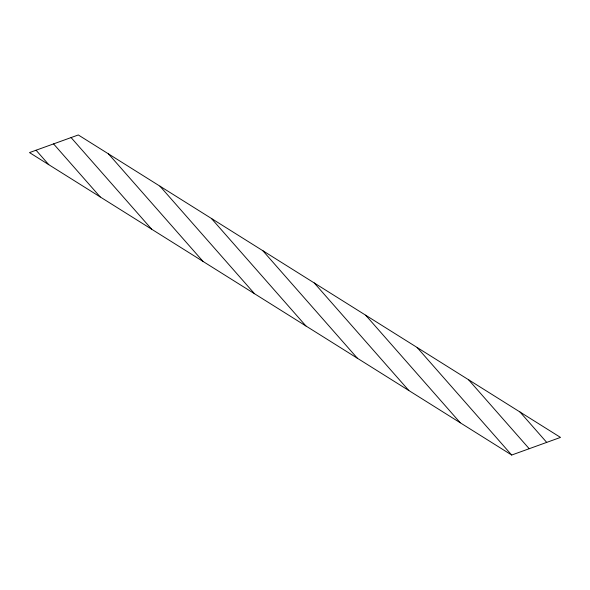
<?xml version="1.0" encoding="UTF-8"?>
<svg xmlns="http://www.w3.org/2000/svg" width="590" height="590" viewBox="0 0 590 590"><rect width="100%" height="100%" fill="white"/><g stroke="black" fill="none" stroke-linecap="round" stroke-linejoin="round"><path stroke-width="0.89" d="M511.692 455.038L560.5 437.411L78.308 134.963L29.5 152.589L511.692 455.038L417.115 347.473M519.982 411.997L546.709 442.389M468.549 379.739L529.201 448.717M365.682 315.215L460.259 422.779M314.249 282.949L408.826 390.521M262.816 250.691L357.393 358.255M211.375 218.425L305.959 325.997M159.942 186.167L254.526 293.731M108.508 153.909L203.093 261.473M71.08 137.573L151.66 229.208M53.572 143.894L100.219 196.949M36.064 150.221L48.786 164.691"/></g></svg>
